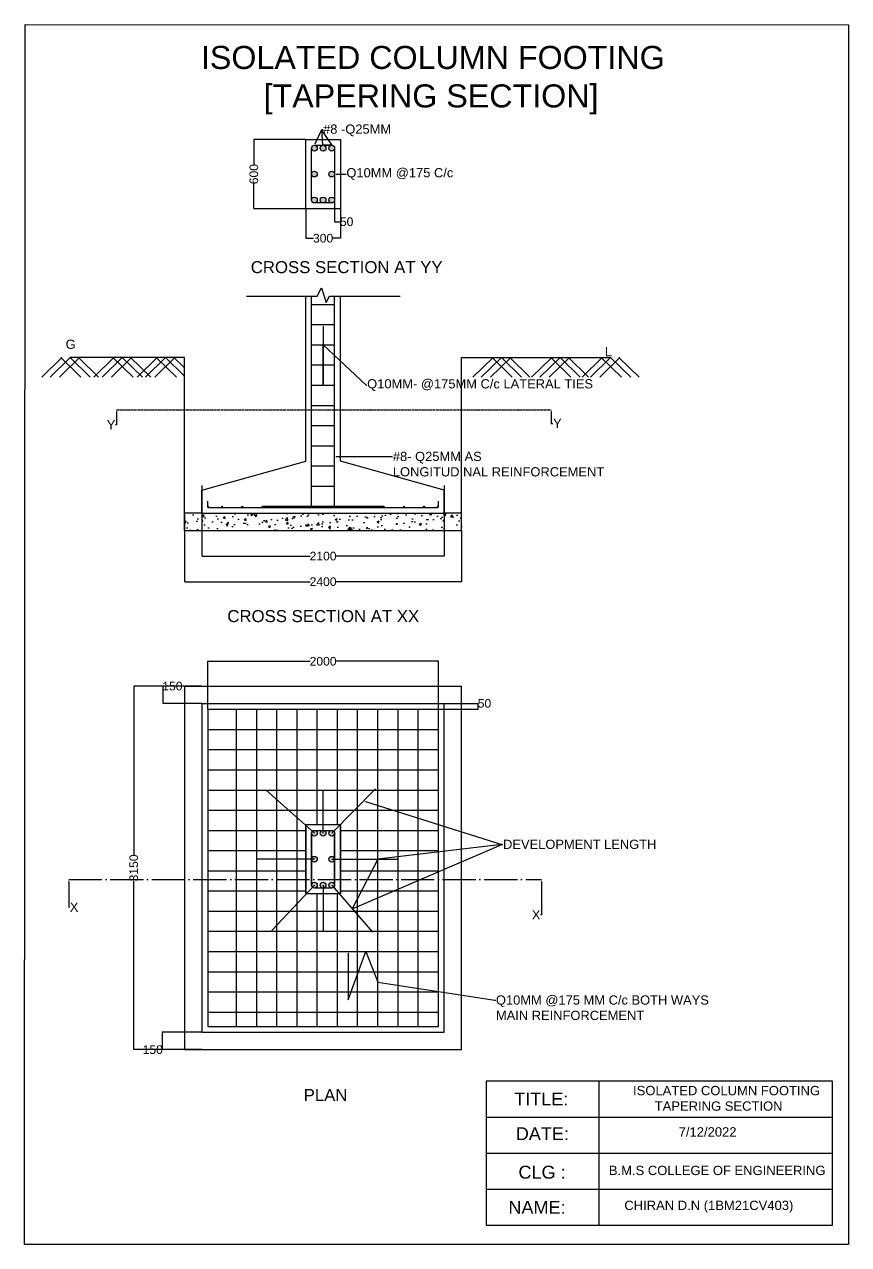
# Model space of a CAD drawing. Header units: inches. Extents: x 448145 to 618619, y -64863 to 148507.
# Drawn here: x 495062 to 502206, y 113106 to 123685 of the extents above; entities that cross this region are included whole.
import ezdxf
from ezdxf import colors
from ezdxf.entities.mleader import LeaderData, LeaderLine
from ezdxf.math import Vec2, Vec3

# ---------------------------------------------------------------- set-up
doc = ezdxf.new("R2010")
doc.units = ezdxf.units.IN
doc.header["$MEASUREMENT"] = 0
doc.linetypes.add('ACAD_ISO02W100', pattern=[15, 12, -3])
doc.linetypes.add('ACAD_ISO04W100', pattern=[30, 24, -3, 0, -3])
doc.styles.get("Standard").update_dxf_attribs({"font": 'Arial.ttf', "height": 75})
doc.dimstyles.get("Standard").update_dxf_attribs({"dimtxt": 25, "dimasz": 1, "dimexe": 0.18, "dimexo": 0.0625, "dimgap": 0, "dimtad": 0, "dimtoh": 1, "dimdec": 0, "dimzin": 0, "dimdsep": 46, "dimtxsty": 'Standard', "dimcen": 0.09, "dimadec": 0, "dimazin": 0, "dimtfac": 1, "dimtdec": 0, "dimtofl": 0, "dimtmove": 0, "dimatfit": 3, "dimfxl": 0, "dimtolj": 1, "dimtzin": 0, "dimarcsym": 0})
pattern_1 = [(50, (496234.55, 112684.26), (182.1847, -15.939), [19.05, -209.55]), (355, (496234.55, 112684.26), (-35.2434, 191.057), [15.24, -167.6406]), (100.4514, (496249.73, 112682.93), (146.9412, 175.1178), [16.19, -178.0902]), (46.1842, (496234.55, 112735.06), (271.079, -42.042), [28.575, -314.325]), (96.6356, (496257.14, 112731.56), (237.404, 247.426), [24.285, -267.136]), (351.184, (496234.55, 112735.06), (237.404, 247.426), [22.86, -251.46]), (21, (496259.95, 112722.36), (151.6144, -102.2652), [19.05, -209.55]), (326, (496259.95, 112722.36), (61.802, 184.188), [15.24, -167.64]), (71.4514, (496272.58, 112713.84), (213.4164, 81.9228), [16.19, -178.09]), (37.5, (496234.55, 112684.26), (3.0886, 84.55504), [0, -165.608, 0, -170.18, 0, -168.275]), (7.5, (496234.55, 112684.26), (66.8197, 100.1806), [0, -97.028, 0, -161.798, 0, -64.135]), (327.5, (496177.905, 112684.26), (135.5906, -5.72874), [0, -63.5, 0, -198.12, 0, -262.89]), (317.5, (496152.5, 112684.26), (148.1292, 25.4265), [0, -82.55, 0, -131.572, 0, -186.69])]

# ---------------------------------------------------------------- blocks, each defined once
blk = doc.blocks.new('*D306')
at = {"color": 0, "lineweight": -2}
for p, q in [((497501, 122687), (497050, 122687)), ((497051, 122686), (497051, 122470)), ((497051, 122088), (497051, 122304)), ((497501, 122087), (497050, 122087))]:
    blk.add_line(p, q, dxfattribs=at)
at = {"color": 0}
for points in [[(497050, 122686), (497051, 122686), (497051, 122687)], [(497050, 122088), (497051, 122088), (497051, 122087)]]:
    blk.add_solid(points, dxfattribs=at)
at = {"layer": 'Defpoints', "color": 0}
for p in [(497501, 122687), (497051, 122087), (497501, 122087)]:
    blk.add_point(p, dxfattribs=at)
at = {"color": 0, "insert": (497051, 122387), "char_height": 75, "attachment_point": 5, "rotation": 90}
blk.add_mtext('\\A1;600', dxfattribs=at)
blk = doc.blocks.new('*D307')
at = {"color": 0, "lineweight": -2}
for p, q in [((497501, 122087), (497501, 121831)), ((497801, 122087), (497801, 121831)), ((497502, 121831), (497568, 121831)), ((497800, 121831), (497733, 121831))]:
    blk.add_line(p, q, dxfattribs=at)
at = {"color": 0}
for points in [[(497502, 121831), (497502, 121831), (497501, 121831)], [(497800, 121831), (497800, 121831), (497801, 121831)]]:
    blk.add_solid(points, dxfattribs=at)
at = {"layer": 'Defpoints', "color": 0}
for p in [(497501, 122087), (497801, 122087), (497801, 121831)]:
    blk.add_point(p, dxfattribs=at)
at = {"color": 0, "insert": (497651, 121831), "char_height": 75, "attachment_point": 5}
blk.add_mtext('\\A1;300', dxfattribs=at)
blk = doc.blocks.new('*D308')
at = {"color": 0, "lineweight": -2}
for p, q in [((497751, 122387), (497751, 121974)), ((497801, 122387), (497801, 121974)), ((497752, 121974), (497800, 121974)), ((497801, 121974), (497802, 121974))]:
    blk.add_line(p, q, dxfattribs=at)
at = {"color": 0}
for points in [[(497752, 121974), (497752, 121974), (497751, 121974)], [(497800, 121974), (497800, 121974), (497801, 121974)]]:
    blk.add_solid(points, dxfattribs=at)
at = {"layer": 'Defpoints', "color": 0}
for p in [(497751, 122387), (497801, 122387), (497801, 121974)]:
    blk.add_point(p, dxfattribs=at)
at = {"color": 0, "insert": (497855, 121974), "char_height": 75, "attachment_point": 5}
blk.add_mtext('\\A1;50', dxfattribs=at)
blk = doc.blocks.new('*D277')
at = {"color": 0, "lineweight": -2}
for p, q in [((496601, 119687), (496601, 119074)), ((498701, 119687), (498701, 119074)), ((496602, 119075), (497538, 119075)), ((498700, 119075), (497763, 119075))]:
    blk.add_line(p, q, dxfattribs=at)
at = {"color": 0}
for points in [[(496602, 119075), (496602, 119074), (496601, 119075)], [(498700, 119075), (498700, 119074), (498701, 119075)]]:
    blk.add_solid(points, dxfattribs=at)
at = {"layer": 'Defpoints', "color": 0}
for p in [(496601, 119687), (498701, 119687), (498701, 119075)]:
    blk.add_point(p, dxfattribs=at)
at = {"color": 0, "insert": (497651, 119075), "char_height": 75, "attachment_point": 5}
blk.add_mtext('\\A1;2100', dxfattribs=at)
blk = doc.blocks.new('*D309')
at = {"color": 0, "lineweight": -2}
for p, q in [((496451, 119297), (496451, 118853)), ((498851, 119297), (498851, 118853)), ((496452, 118853), (497538, 118853)), ((498850, 118853), (497763, 118853))]:
    blk.add_line(p, q, dxfattribs=at)
at = {"color": 0}
for points in [[(496452, 118854), (496452, 118853), (496451, 118853)], [(498850, 118854), (498850, 118853), (498851, 118853)]]:
    blk.add_solid(points, dxfattribs=at)
at = {"layer": 'Defpoints', "color": 0}
for p in [(496451, 119297), (498851, 119297), (498851, 118853)]:
    blk.add_point(p, dxfattribs=at)
at = {"color": 0, "insert": (497651, 118853), "char_height": 75, "attachment_point": 5}
blk.add_mtext('\\A1;2400', dxfattribs=at)
blk = doc.blocks.new('*D296')
at = {"color": 0, "lineweight": -2, "ltscale": 12}
for p, q in [((496451, 117947), (496010, 117947)), ((496010, 117946), (496010, 116484)), ((496010, 114798), (496010, 116260)), ((496451, 114797), (496010, 114797))]:
    blk.add_line(p, q, dxfattribs=at)
at = {"color": 0, "ltscale": 12}
for points in [[(496010, 117946), (496011, 117946), (496010, 117947)], [(496010, 114798), (496011, 114798), (496010, 114797)]]:
    blk.add_solid(points, dxfattribs=at)
at = {"layer": 'Defpoints', "color": 0, "ltscale": 12}
for p in [(496451, 117947), (496010, 114797), (496451, 114797)]:
    blk.add_point(p, dxfattribs=at)
at = {"color": 0, "ltscale": 12, "insert": (496010, 116372), "char_height": 75, "attachment_point": 5, "rotation": 90}
blk.add_mtext('\\A1;3150', dxfattribs=at)
blk = doc.blocks.new('*D297')
at = {"color": 0, "lineweight": -2, "ltscale": 12}
for p, q in [((496265, 117947), (496265, 117948)), ((496265, 117948), (496266, 117948)), ((496601, 117947), (496265, 117947)), ((496265, 117798), (496265, 117946)), ((496601, 117797), (496265, 117797))]:
    blk.add_line(p, q, dxfattribs=at)
at = {"color": 0, "ltscale": 12}
for points in [[(496265, 117946), (496265, 117946), (496265, 117947)], [(496265, 117798), (496265, 117798), (496265, 117797)]]:
    blk.add_solid(points, dxfattribs=at)
at = {"layer": 'Defpoints', "color": 0, "ltscale": 12}
for p in [(496265, 117947), (496601, 117947), (496601, 117797)]:
    blk.add_point(p, dxfattribs=at)
at = {"color": 0, "ltscale": 12, "insert": (496345, 117948), "char_height": 75, "attachment_point": 5}
blk.add_mtext('\\A1;150', dxfattribs=at)
blk = doc.blocks.new('*D298')
at = {"color": 0, "lineweight": -2, "ltscale": 12}
for p, q in [((496601, 114947), (496255, 114947)), ((496255, 114946), (496255, 114798)), ((496255, 114796), (496254, 114796)), ((496601, 114797), (496255, 114797)), ((496255, 114797), (496255, 114796))]:
    blk.add_line(p, q, dxfattribs=at)
at = {"color": 0, "ltscale": 12}
for points in [[(496255, 114946), (496255, 114946), (496255, 114947)], [(496255, 114798), (496255, 114798), (496255, 114797)]]:
    blk.add_solid(points, dxfattribs=at)
at = {"layer": 'Defpoints', "color": 0, "ltscale": 12}
for p in [(496601, 114947), (496255, 114797), (496601, 114797)]:
    blk.add_point(p, dxfattribs=at)
at = {"color": 0, "ltscale": 12, "insert": (496175, 114796), "char_height": 75, "attachment_point": 5}
blk.add_mtext('\\A1;150', dxfattribs=at)
blk = doc.blocks.new('*D299')
at = {"color": 0, "lineweight": -2, "ltscale": 12}
for p, q in [((496651, 117747), (496651, 118163)), ((496652, 118163), (497538, 118163)), ((498650, 118163), (497763, 118163)), ((498651, 117747), (498651, 118163))]:
    blk.add_line(p, q, dxfattribs=at)
at = {"color": 0, "ltscale": 12}
for points in [[(496652, 118163), (496652, 118163), (496651, 118163)], [(498650, 118163), (498650, 118163), (498651, 118163)]]:
    blk.add_solid(points, dxfattribs=at)
at = {"layer": 'Defpoints', "color": 0, "ltscale": 12}
for p in [(498651, 118163), (496651, 117747), (498651, 117747)]:
    blk.add_point(p, dxfattribs=at)
at = {"color": 0, "ltscale": 12, "insert": (497651, 118163), "char_height": 75, "attachment_point": 5}
blk.add_mtext('\\A1;2000', dxfattribs=at)
blk = doc.blocks.new('*D300')
at = {"color": 0, "lineweight": -2, "ltscale": 12}
for p, q in [((498651, 117797), (498996, 117797)), ((498651, 117747), (498996, 117747)), ((498995, 117797), (498995, 117798)), ((498995, 117798), (498996, 117798)), ((498995, 117748), (498995, 117796))]:
    blk.add_line(p, q, dxfattribs=at)
at = {"color": 0, "ltscale": 12}
for points in [[(498995, 117796), (498996, 117796), (498995, 117797)], [(498995, 117748), (498996, 117748), (498995, 117747)]]:
    blk.add_solid(points, dxfattribs=at)
at = {"layer": 'Defpoints', "color": 0, "ltscale": 12}
for p in [(498651, 117797), (498651, 117747), (498995, 117797)]:
    blk.add_point(p, dxfattribs=at)
at = {"color": 0, "ltscale": 12, "insert": (499050, 117798), "char_height": 75, "attachment_point": 5}
blk.add_mtext('\\A1;50', dxfattribs=at)

msp = doc.modelspace()

# ---------------------------------------------------------------- hatches: boundary and pattern name
h = msp.add_hatch(color=256)
h.dxf.hatch_style = 1
h.paths.add_polyline_path([(497550.679, 122612.237, 1), (497600.679, 122612.237, 1)])
h.paths.add_polyline_path([(497675.679, 122612.237, 1), (497625.679, 122612.237, 1)])
h.paths.add_polyline_path([(497750.679, 122612.237, 1), (497700.679, 122612.237, 1)])
h.paths.add_polyline_path([(497750.679, 122387.237, 1), (497700.679, 122387.237, 1)])
h.paths.add_polyline_path([(497600.679, 122387.237, 1), (497550.679, 122387.237, 1)])
h.paths.add_polyline_path([(497550.679, 122162.237, 1), (497600.679, 122162.237, 1)])
h.paths.add_polyline_path([(497675.679, 122162.237, 1), (497625.679, 122162.237, 1)])
h.paths.add_polyline_path([(497750.679, 122162.237, 1), (497700.679, 122162.237, 1)])
h = msp.add_hatch(color=256)
h.dxf.hatch_style = 1
h.paths.add_polyline_path([(497600.679, 122612.237, 1), (497550.679, 122612.237, 1)])
h.paths.add_polyline_path([(497675.679, 122612.237, 1), (497625.679, 122612.237, 1)])
h.paths.add_polyline_path([(497750.679, 122612.237, 1), (497700.679, 122612.237, 1)])
h.paths.add_polyline_path([(497750.679, 122387.237, 1), (497700.679, 122387.237, 1)])
h.paths.add_polyline_path([(497550.679, 122387.237, 1), (497600.679, 122387.237, 1)])
h.paths.add_polyline_path([(497550.679, 122162.237, 1), (497600.679, 122162.237, 1)])
h.paths.add_polyline_path([(497625.679, 122162.237, 1), (497675.679, 122162.237, 1)])
h.paths.add_polyline_path([(497750.679, 122162.237, 1), (497700.679, 122162.237, 1)])
h = msp.add_hatch()
h.set_pattern_fill('AR-CONC', color=256)
h.set_pattern_definition(pattern_1)
h.paths.add_polyline_path([(496600.679, 119447.237), (496450.679, 119447.237), (496450.679, 119297.237), (498850.679, 119297.237), (498850.679, 119447.237), (498700.679, 119447.237)])
h = msp.add_hatch()
h.set_pattern_fill('AR-CONC', color=256)
h.set_pattern_definition(pattern_1)
h.paths.add_polyline_path([(498850.679, 119447.237), (498700.679, 119447.237), (496600.679, 119447.237), (496450.679, 119447.237), (496450.679, 119297.237), (498850.679, 119297.237)])
h = msp.add_hatch(color=256)
h.dxf.hatch_style = 1
h.paths.add_polyline_path([(497550.679, 116672.237, 1), (497600.679, 116672.237, 1)])
h.paths.add_polyline_path([(497675.679, 116672.237, 1), (497625.679, 116672.237, 1)])
h.paths.add_polyline_path([(497750.679, 116672.237, 1), (497700.679, 116672.237, 1)])
h.paths.add_polyline_path([(497750.679, 116447.237, 1), (497700.679, 116447.237, 1)])
h.paths.add_polyline_path([(497600.679, 116447.237, 1), (497550.679, 116447.237, 1)])
h.paths.add_polyline_path([(497550.679, 116222.237, 1), (497600.679, 116222.237, 1)])
h.paths.add_polyline_path([(497675.679, 116222.237, 1), (497625.679, 116222.237, 1)])
h.paths.add_polyline_path([(497750.679, 116222.237, 1), (497700.679, 116222.237, 1)])
h = msp.add_hatch(color=256)
h.dxf.hatch_style = 1
h.paths.add_polyline_path([(497600.679, 116672.237, 1), (497550.679, 116672.237, 1)])
h.paths.add_polyline_path([(497675.679, 116672.237, 1), (497625.679, 116672.237, 1)])
h.paths.add_polyline_path([(497750.679, 116672.237, 1), (497700.679, 116672.237, 1)])
h.paths.add_polyline_path([(497750.679, 116447.237, 1), (497700.679, 116447.237, 1)])
h.paths.add_polyline_path([(497550.679, 116447.237, 1), (497600.679, 116447.237, 1)])
h.paths.add_polyline_path([(497550.679, 116222.237, 1), (497600.679, 116222.237, 1)])
h.paths.add_polyline_path([(497625.679, 116222.237, 1), (497675.679, 116222.237, 1)])
h.paths.add_polyline_path([(497750.679, 116222.237, 1), (497700.679, 116222.237, 1)])

# ---------------------------------------------------------------- linework, layer by layer
at = {"ltscale": 12}
for p, q in [((495068.014, 122987.579), (495068.407, 123684.927)), ((495068.407, 123684.927), (502205.706, 123680.918)), ((502205.706, 123680.918), (502205.706, 122987.579)), ((495062.255, 113106.189), (495068.014, 122987.579)), ((502205.706, 122987.579), (502205.706, 113106.189)), ((495211.899, 120626.394), (495386.369, 120797.237)), ((495284.183, 120626.394), (495458.653, 120797.237)), ((495365.091, 120626.394), (495539.56, 120797.237)), ((495552.535, 120626.57), (495377.745, 120797.085)), ((495633.442, 120626.721), (495458.653, 120797.237)), ((495705.726, 120626.857), (495530.936, 120797.372)), ((495663.834, 120626.394), (495838.303, 120797.237)), ((495736.117, 120626.394), (495910.587, 120797.237)), ((495817.025, 120626.394), (495991.494, 120797.237)), ((496004.469, 120626.57), (495829.68, 120797.085)), ((496085.376, 120626.721), (495910.587, 120797.237)), ((496157.66, 120626.857), (495982.871, 120797.372)), ((496038.552, 120626.394), (496213.022, 120797.237)), ((496110.836, 120626.394), (496285.305, 120797.237)), ((496191.743, 120626.394), (496366.213, 120797.237)), ((496379.188, 120626.57), (496204.398, 120797.085)), ((496450.679, 120635.907), (496285.305, 120797.237)), ((496444.984, 120712.115), (496357.589, 120797.372)), ((498949.598, 120626.394), (499124.067, 120797.237)), ((499021.882, 120626.394), (499196.351, 120797.237)), ((499102.789, 120626.394), (499277.259, 120797.237)), ((499290.233, 120626.57), (499115.444, 120797.085)), ((499371.141, 120626.721), (499196.351, 120797.237)), ((499443.424, 120626.857), (499268.635, 120797.372)), ((499458.289, 120626.394), (499632.758, 120797.237)), ((499530.572, 120626.394), (499705.042, 120797.237)), ((499611.48, 120626.394), (499785.949, 120797.237)), ((499798.924, 120626.57), (499624.135, 120797.085)), ((499879.832, 120626.721), (499705.042, 120797.237)), ((499952.115, 120626.857), (499777.326, 120797.372)), ((499896.123, 120626.394), (500070.592, 120797.237)), ((499968.407, 120626.394), (500142.876, 120797.237)), ((500049.314, 120626.394), (500223.784, 120797.237)), ((500236.758, 120626.57), (500061.969, 120797.085)), ((500317.666, 120626.721), (500142.876, 120797.237)), ((500389.949, 120626.857), (500215.16, 120797.372)), ((496650.679, 117747.237), (496650.679, 114997.237)), ((497575.679, 116672.237), (497158.332, 117047.237)), ((497650.679, 116672.237), (497650.679, 117047.237)), ((497725.679, 116672.237), (498104.913, 117056.66)), ((497575.679, 116447.237), (497075.679, 116447.237)), ((497725.679, 116447.237), (498300.679, 116447.237)), ((497575.679, 116222.237), (497205.348, 115829.23)), ((497650.679, 116222.237), (497650.679, 115822.237)), ((497725.679, 116222.237), (498079.873, 115814.625)), ((502065.265, 114523.37), (499065.265, 114523.37)), ((499065.265, 114523.37), (499065.265, 113273.37)), ((500040.791, 114523.37), (500040.791, 113273.37)), ((502065.265, 113273.37), (502065.265, 114523.37)), ((502065.265, 114523.37), (502065.265, 114523.37)), ((499065.265, 114210.87), (502065.265, 114210.87)), ((499065.265, 113898.37), (502065.265, 113898.37)), ((499065.265, 113585.87), (502065.265, 113585.87)), ((499065.265, 113273.37), (502065.265, 113273.37)), ((502205.706, 113106.189), (495062.255, 113106.189))]:
    msp.add_line(p, q, dxfattribs=at)
for p, q in [((497500.679, 122687.237), (497800.679, 122687.237)), ((497500.679, 122087.237), (497500.679, 122687.237)), ((497500.679, 122687.237), (497800.679, 122687.237)), ((497500.679, 122087.237), (497500.679, 122687.237)), ((497550.679, 122162.237), (497550.679, 122612.237)), ((497550.679, 122162.237), (497550.679, 122612.237)), ((497575.679, 122637.237), (497725.679, 122637.237)), ((497575.679, 122637.237), (497725.679, 122637.237)), ((497750.679, 122612.237), (497750.679, 122162.237)), ((497750.679, 122612.237), (497750.679, 122162.237)), ((497800.679, 122687.237), (497800.679, 122087.237)), ((497800.679, 122687.237), (497800.679, 122087.237)), ((497800.679, 122087.237), (497500.679, 122087.237)), ((497800.679, 122087.237), (497500.679, 122087.237)), ((497725.679, 122137.237), (497575.679, 122137.237)), ((497725.679, 122137.237), (497575.679, 122137.237)), ((497600.261, 121327.986), (497637.174, 121400.479)), ((497600.261, 121327.986), (497637.174, 121400.479)), ((497637.174, 121400.479), (497678.292, 121273.478)), ((497637.174, 121400.479), (497678.292, 121273.478)), ((496986.477, 121327.986), (497600.261, 121327.986)), ((496986.477, 121327.986), (497600.261, 121327.986)), ((497500.679, 119897.237), (497500.679, 121327.986)), ((497500.679, 119897.237), (497500.679, 121327.986)), ((497550.679, 119507.237), (497550.679, 121327.986)), ((497550.679, 119507.237), (497550.679, 121327.986)), ((497550.679, 121257.237), (497750.679, 121257.237)), ((497550.679, 121257.237), (497750.679, 121257.237)), ((497678.292, 121273.478), (497705.801, 121327.986)), ((497678.292, 121273.478), (497705.801, 121327.986)), ((497705.801, 121327.986), (498319.586, 121327.986)), ((497705.801, 121327.986), (498319.586, 121327.986)), ((497750.679, 119507.237), (497750.679, 121327.986)), ((497750.679, 119507.237), (497750.679, 121327.986)), ((497800.679, 119897.237), (497800.679, 121327.986)), ((497800.679, 119897.237), (497800.679, 121327.986)), ((497550.679, 121082.237), (497750.679, 121082.237)), ((497550.679, 121082.237), (497750.679, 121082.237)), ((497550.679, 120907.237), (497750.679, 120907.237)), ((497550.679, 120907.237), (497750.679, 120907.237)), ((496450.679, 120797.237), (495458.653, 120797.237)), ((496450.679, 119297.237), (496450.679, 120797.237)), ((497550.679, 120732.237), (497750.679, 120732.237)), ((497550.679, 120732.237), (497750.679, 120732.237)), ((497550.679, 120732.237), (497750.679, 120732.237)), ((497550.679, 120732.237), (497750.679, 120732.237)), ((497550.679, 120732.237), (497750.679, 120732.237)), ((497550.679, 120732.237), (497750.679, 120732.237)), ((498850.679, 119297.237), (498850.679, 120797.237)), ((498850.679, 120797.237), (500142.876, 120797.237)), ((497550.679, 120557.237), (497750.679, 120557.237)), ((497550.679, 120557.237), (497750.679, 120557.237)), ((497550.679, 120382.237), (497750.679, 120382.237)), ((497550.679, 120382.237), (497750.679, 120382.237)), ((497550.679, 120207.237), (497750.679, 120207.237)), ((497550.679, 120207.237), (497750.679, 120207.237)), ((497550.679, 120032.237), (497750.679, 120032.237)), ((497550.679, 120032.237), (497750.679, 120032.237)), ((496600.679, 119647.237), (497500.679, 119897.237)), ((497500.679, 119897.237), (497500.679, 119897.237)), ((497550.679, 119857.237), (497750.679, 119857.237)), ((497550.679, 119857.237), (497750.679, 119857.237)), ((498700.679, 119647.237), (497800.679, 119897.237)), ((497800.679, 119897.237), (497800.679, 119897.237)), ((496600.679, 119647.237), (496600.679, 119447.237)), ((496600.679, 119447.237), (496600.679, 119647.237)), ((496600.679, 119647.237), (496600.679, 119447.237)), ((497550.679, 119682.237), (497750.679, 119682.237)), ((497550.679, 119682.237), (497750.679, 119682.237)), ((498700.679, 119447.237), (498700.679, 119647.237)), ((498700.679, 119447.237), (498700.679, 119647.237)), ((498700.679, 119447.237), (498700.679, 119647.237)), ((496650.679, 119502.237), (496650.679, 119552.237)), ((496650.679, 119502.237), (496650.679, 119552.237)), ((498650.679, 119502.237), (498650.679, 119552.237)), ((498650.679, 119502.237), (498650.679, 119552.237)), ((496600.679, 119447.237), (496450.679, 119447.237)), ((496450.679, 119447.237), (496450.679, 119297.237)), ((496600.679, 119447.237), (496450.679, 119447.237)), ((496450.679, 119447.237), (496450.679, 119297.237)), ((496600.679, 119447.237), (498700.679, 119447.237)), ((496600.679, 119447.237), (498700.679, 119447.237)), ((496650.679, 119502.237), (496650.679, 119502.237)), ((496650.679, 119502.237), (496650.679, 119502.237)), ((496655.679, 119497.237), (498645.679, 119497.237)), ((496655.679, 119497.237), (498645.679, 119497.237)), ((497125.679, 119507.237), (497550.679, 119507.237)), ((497125.679, 119507.237), (497550.679, 119507.237)), ((497550.679, 119507.237), (497750.679, 119507.237)), ((497550.679, 119507.237), (497750.679, 119507.237)), ((497750.679, 119507.237), (498175.679, 119507.237)), ((497750.679, 119507.237), (498175.679, 119507.237)), ((498650.679, 119502.237), (498650.679, 119502.237)), ((498650.679, 119502.237), (498650.679, 119502.237)), ((498850.679, 119447.237), (498700.679, 119447.237)), ((498850.679, 119447.237), (498700.679, 119447.237)), ((498850.679, 119297.237), (498850.679, 119447.237)), ((498850.679, 119297.237), (498850.679, 119447.237)), ((496450.679, 119297.237), (498850.679, 119297.237)), ((496450.679, 119297.237), (498850.679, 119297.237)), ((496450.679, 117947.237), (496450.679, 114797.237)), ((496450.679, 117947.237), (498850.679, 117947.237)), ((496450.679, 117947.237), (496450.679, 114797.237)), ((496450.679, 117947.237), (498850.679, 117947.237)), ((498850.679, 114797.237), (498850.679, 117947.237)), ((498850.679, 114797.237), (498850.679, 117947.237)), ((496600.679, 117797.237), (496600.679, 114947.237)), ((496600.679, 117797.237), (498700.679, 117797.237)), ((496600.679, 117797.237), (496600.679, 114947.237)), ((496600.679, 117797.237), (498700.679, 117797.237)), ((496650.679, 117747.237), (496650.679, 114997.237)), ((496650.679, 117747.237), (498650.679, 117747.237)), ((496650.679, 117747.237), (496650.679, 114997.237)), ((496650.679, 117747.237), (498650.679, 117747.237)), ((496900.679, 114997.237), (496900.679, 117747.237)), ((496900.679, 114997.237), (496900.679, 117747.237)), ((497075.679, 114997.237), (497075.679, 117747.237)), ((497075.679, 114997.237), (497075.679, 117747.237)), ((497250.679, 114997.237), (497250.679, 117747.237)), ((497250.679, 114997.237), (497250.679, 117747.237)), ((497425.679, 114997.237), (497425.679, 117747.237)), ((497425.679, 114997.237), (497425.679, 117747.237)), ((497600.679, 116747.237), (497600.679, 117747.237)), ((497600.679, 116747.237), (497600.679, 117747.237)), ((497775.679, 116747.237), (497775.679, 117747.237)), ((497775.679, 116747.237), (497775.679, 117747.237)), ((497950.679, 114997.237), (497950.679, 117747.237)), ((497950.679, 114997.237), (497950.679, 117747.237)), ((498125.679, 114997.237), (498125.679, 117747.237)), ((498125.679, 114997.237), (498125.679, 117747.237)), ((498300.679, 114997.237), (498300.679, 117747.237)), ((498300.679, 114997.237), (498300.679, 117747.237)), ((498475.679, 114997.237), (498475.679, 117747.237)), ((498475.679, 114997.237), (498475.679, 117747.237)), ((498650.679, 114997.237), (498650.679, 117747.237)), ((498650.679, 114997.237), (498650.679, 117747.237)), ((498700.679, 114947.237), (498700.679, 117797.237)), ((498700.679, 114947.237), (498700.679, 117797.237)), ((496650.679, 117572.237), (498650.679, 117572.237)), ((496650.679, 117572.237), (498650.679, 117572.237)), ((496650.679, 117397.237), (498650.679, 117397.237)), ((496650.679, 117397.237), (498650.679, 117397.237)), ((496650.679, 117222.237), (498650.679, 117222.237)), ((496650.679, 117222.237), (498650.679, 117222.237)), ((496650.679, 117047.237), (498650.679, 117047.237)), ((496650.679, 117047.237), (498650.679, 117047.237)), ((496650.679, 116872.237), (498650.679, 116872.237)), ((496650.679, 116872.237), (498650.679, 116872.237)), ((496650.679, 116697.237), (497500.679, 116697.237)), ((496650.679, 116697.237), (497500.679, 116697.237)), ((497500.679, 116747.237), (497500.679, 116147.237)), ((497500.679, 116747.237), (497800.679, 116747.237)), ((497500.679, 116147.237), (497500.679, 116747.237)), ((497500.679, 116747.237), (497500.679, 116147.237)), ((497575.679, 116697.237), (497725.679, 116697.237)), ((497575.679, 116697.237), (497725.679, 116697.237)), ((497800.679, 116147.237), (497800.679, 116747.237)), ((497800.679, 116747.237), (497800.679, 116147.237)), ((497800.679, 116147.237), (497800.679, 116747.237)), ((497800.679, 116697.237), (498650.679, 116697.237)), ((497800.679, 116697.237), (498650.679, 116697.237)), ((497550.679, 116672.237), (497550.679, 116222.237)), ((497550.679, 116222.237), (497550.679, 116672.237)), ((497550.679, 116672.237), (497550.679, 116222.237)), ((497550.679, 116222.237), (497550.679, 116672.237)), ((497750.679, 116222.237), (497750.679, 116672.237)), ((497750.679, 116672.237), (497750.679, 116222.237)), ((497750.679, 116222.237), (497750.679, 116672.237)), ((497750.679, 116672.237), (497750.679, 116222.237)), ((496650.679, 116522.237), (497500.679, 116522.237)), ((496650.679, 116522.237), (497500.679, 116522.237)), ((497800.679, 116522.237), (498650.679, 116522.237)), ((497800.679, 116522.237), (498650.679, 116522.237)), ((496650.679, 116347.237), (497500.679, 116347.237)), ((496650.679, 116347.237), (497500.679, 116347.237)), ((497800.679, 116347.237), (498650.679, 116347.237)), ((497800.679, 116347.237), (498650.679, 116347.237)), ((496650.679, 116172.237), (497500.679, 116172.237)), ((496650.679, 116172.237), (497500.679, 116172.237)), ((497725.679, 116197.237), (497575.679, 116197.237)), ((497725.679, 116197.237), (497575.679, 116197.237)), ((497800.679, 116172.237), (498650.679, 116172.237)), ((497800.679, 116172.237), (498650.679, 116172.237)), ((497800.679, 116147.237), (497500.679, 116147.237)), ((497600.679, 114997.237), (497600.679, 116147.237)), ((497600.679, 114997.237), (497600.679, 116147.237)), ((497775.679, 114997.237), (497775.679, 116147.237)), ((497775.679, 114997.237), (497775.679, 116147.237)), ((496650.679, 115997.237), (498650.679, 115997.237)), ((496650.679, 115997.237), (498650.679, 115997.237)), ((496650.679, 115822.237), (498650.679, 115822.237)), ((496650.679, 115822.237), (498650.679, 115822.237)), ((496650.679, 115647.237), (498650.679, 115647.237)), ((496650.679, 115647.237), (498650.679, 115647.237)), ((496650.679, 115472.237), (498650.679, 115472.237)), ((496650.679, 115472.237), (498650.679, 115472.237)), ((496650.679, 115297.237), (498650.679, 115297.237)), ((496650.679, 115297.237), (498650.679, 115297.237)), ((496650.679, 115122.237), (498650.679, 115122.237)), ((496650.679, 115122.237), (498650.679, 115122.237)), ((496650.679, 114997.237), (498650.679, 114997.237)), ((496650.679, 114997.237), (498650.679, 114997.237)), ((496600.679, 114947.237), (498700.679, 114947.237)), ((496600.679, 114947.237), (498700.679, 114947.237)), ((496450.679, 114797.237), (498850.679, 114797.237)), ((496450.679, 114797.237), (498850.679, 114797.237))]:
    msp.add_line(p, q)
at = {"linetype": 'ACAD_ISO04W100'}
msp.add_line((495860.5, 120344.466), (499628.684, 120344.466), dxfattribs=at)
at = {"linetype": 'ACAD_ISO02W100'}
for p, q in [((497500.679, 116747.237), (497800.679, 116747.237)), ((497500.679, 116147.237), (497500.679, 116747.237)), ((497800.679, 116747.237), (497800.679, 116147.237)), ((497800.679, 116147.237), (497500.679, 116147.237))]:
    msp.add_line(p, q, dxfattribs=at)
at = {"linetype": 'ACAD_ISO04W100', "ltscale": 12}
msp.add_line((495445.96, 116270.27), (499544.536, 116270.27), dxfattribs=at)
for centre, radius in [((497575.679, 122612.237), 25), ((497575.679, 122612.237), 25), ((497650.679, 122612.237), 25), ((497650.679, 122612.237), 25), ((497725.679, 122612.237), 25), ((497725.679, 122612.237), 25), ((497575.679, 122387.237), 25), ((497575.679, 122387.237), 25), ((497725.679, 122387.237), 25), ((497725.679, 122387.237), 25), ((497575.679, 122162.237), 25), ((497575.679, 122162.237), 25), ((497650.679, 122162.237), 25), ((497650.679, 122162.237), 25), ((497725.679, 122162.237), 25), ((497725.679, 122162.237), 25), ((496655.679, 119502.237), 5), ((496655.679, 119502.237), 5), ((496775.679, 119502.237), 5), ((496775.679, 119502.237), 5), ((496950.679, 119502.237), 5), ((496950.679, 119502.237), 5), ((497125.679, 119502.237), 5), ((497125.679, 119502.237), 5), ((497300.679, 119502.237), 5), ((497300.679, 119502.237), 5), ((497475.679, 119502.237), 5), ((497475.679, 119502.237), 5), ((497650.679, 119502.237), 5), ((497650.679, 119502.237), 5), ((497650.679, 119502.237), 5), ((497650.679, 119502.237), 5), ((497825.679, 119502.237), 5), ((497825.679, 119502.237), 5), ((498000.679, 119502.237), 5), ((498000.679, 119502.237), 5), ((498175.679, 119502.237), 5), ((498175.679, 119502.237), 5), ((498350.679, 119502.237), 5), ((498350.679, 119502.237), 5), ((498525.679, 119502.237), 5), ((498525.679, 119502.237), 5), ((498645.679, 119502.237), 5), ((498645.679, 119502.237), 5), ((497575.679, 116672.237), 25), ((497575.679, 116672.237), 25), ((497650.679, 116672.237), 25), ((497650.679, 116672.237), 25), ((497725.679, 116672.237), 25), ((497725.679, 116672.237), 25), ((497575.679, 116447.237), 25), ((497575.679, 116447.237), 25), ((497725.679, 116447.237), 25), ((497725.679, 116447.237), 25), ((497575.679, 116222.237), 25), ((497575.679, 116222.237), 25), ((497650.679, 116222.237), 25), ((497650.679, 116222.237), 25), ((497725.679, 116222.237), 25), ((497725.679, 116222.237), 25)]:
    msp.add_circle(centre, radius)

# ---------------------------------------------------------------- texts
at = {"ltscale": 12, "attachment_point": 1}
for s, width, gutter_width, insert, char_height in [('   ISOLATED COLUMN FOOTING      \\P          [TAPERING SECTION]', 6539.92222, 400, (496359.129, 123498.524), 200), ('CROSS SECTION AT YY', 2495.94085, 520, (497024.071, 121632.462), 104), ('G', 228.60707, 400, (495419.504, 120952.26), 80), ('L', 228.60707, 400, (500093.602, 120887.774), 80), ('CROSS SECTION AT XX', 2495.94085, 520, (496821.247, 118607.117), 104), ('ISOLATED COLUMN FOOTING\\P      TAPERING SECTION', 1881.16598, 403.2, (500337.606, 114481.857), 80.64), ('PLAN ', 2495.94085, 520, (497482.523, 114454.605), 104), ('TITLE:', 897.78772, 560, (499307.274, 114424.689), 112), ('DATE:', 897.78772, 560, (499321.086, 114123.715), 112), ('7/12/2022', 1881.16598, 403.2, (500733.277, 114123.715), 80.64), ('   CLG :', 897.78772, 560, (499213.856, 113790.008), 112), ('B.M.S COLLEGE OF ENGINEERING', 1881.16598, 403.2, (500127.765, 113789.439), 80.64), (' NAME:', 897.78772, 560, (499213.856, 113485.213), 112), ('CHIRAN D.N (1BM21CV403)', 1881.16598, 403.2, (500261.993, 113486.775), 80.64)]:
    msp.add_mtext_dynamic_manual_height_columns(s, width=width, gutter_width=gutter_width, heights=[0], dxfattribs=dict(at, insert=insert, char_height=char_height))

# ---------------------------------------------------------------- dimensions: what is measured, and where the dimension line sits
dim = msp.add_linear_dim(base=(497050.545, 122087.237), p1=(497500.679, 122687.237), p2=(497500.679, 122087.237), angle=90, dimstyle='Standard')
dim.commit()
dim.dimension.update_dxf_attribs({"geometry": '*D306', "text_midpoint": (497050.545, 122387.237)})
for base, p1, p2, picture, middle in [((497800.679, 121973.727), (497750.679, 122387.237), (497800.679, 122387.237), '*D308', (497855.269, 121973.727)), ((497800.679, 121830.765), (497500.679, 122087.237), (497800.679, 122087.237), '*D307', (497650.679, 121830.765)), ((498700.679, 119074.508), (496600.679, 119687.237), (498700.679, 119687.237), '*D277', (497650.679, 119074.508)), ((498850.679, 118853.491), (496450.679, 119297.237), (498850.679, 119297.237), '*D309', (497650.679, 118853.491))]:
    dim = msp.add_linear_dim(base=base, p1=p1, p2=p2, dimstyle='Standard')
    dim.commit()
    dim.dimension.update_dxf_attribs({"geometry": picture, "text_midpoint": middle})
at = {"ltscale": 12}
dim = msp.add_linear_dim(base=(498650.679, 118162.86), p1=(496650.679, 117747.237), p2=(498650.679, 117747.237), dimstyle='Standard', dxfattribs=at)
dim.commit()
dim.dimension.update_dxf_attribs({"geometry": '*D299', "text_midpoint": (497650.679, 118162.86)})
for base, p1, p2, picture, middle in [((496264.774, 117947.237), (496600.679, 117797.237), (496600.679, 117947.237), '*D297', (496344.969, 117948.237)), ((496010.471, 114797.237), (496450.679, 117947.237), (496450.679, 114797.237), '*D296', (496010.471, 116372.237)), ((498995.489, 117797.237), (498650.679, 117747.237), (498650.679, 117797.237), '*D300', (499050.078, 117798.237)), ((496255.141, 114797.237), (496600.679, 114947.237), (496600.679, 114797.237), '*D298', (496174.946, 114796.237))]:
    dim = msp.add_linear_dim(base=base, p1=p1, p2=p2, angle=90, dimstyle='Standard', dxfattribs=at)
    dim.commit()
    dim.dimension.update_dxf_attribs({"geometry": picture, "text_midpoint": middle})

# ---------------------------------------------------------------- leaders
ml = msp.add_multileader_mtext('Standard')
ml.set_content('#8 -Q25MM ', color=256)
ml.set_leader_properties()
ml.build(insert=Vec2(0, 0))
ml.multileader.update_dxf_attribs({"arrow_head_size": 15})
ctx = ml.context
ctx.base_point, ctx.char_height, ctx.arrow_head_size, ctx.plane_origin = Vec3(497648.82, 122774.153), 80, 15, Vec3(497575.679, 122637.237)
notes = []
notes.append((ctx, [(0, (1, 1, 0), (497640.82, 122774.153), (1, 0), 8, [(2, [(497575.679, 122637.237), (497637.497, 122767.514), (497725.679, 122637.237), (497649.16, 122637.19)], 0, [])])]))
ctx.mtext.insert, ctx.mtext.flow_direction = Vec3(497650.82, 122817.264), 5
ml = msp.add_multileader_mtext('Standard')
ml.set_content('Q10MM @175 C/c', color=256)
ml.set_leader_properties()
ml.build(insert=Vec2(0, 0))
ml.multileader.update_dxf_attribs({"arrow_head_size": 15})
ctx = ml.context
ctx.base_point, ctx.char_height, ctx.arrow_head_size, ctx.plane_origin = Vec3(497850.702, 122387.237), 80, 15, Vec3(497750.679, 122387.237)
notes.append((ctx, [(0, (1, 1, 0), (497842.702, 122387.237), (1, 0), 8, [(0, [(497750.679, 122387.237)], 0, [])])]))
ctx.mtext.insert, ctx.mtext.flow_direction = Vec3(497852.702, 122438.997), 5
ml = msp.add_multileader_mtext('Standard')
ml.set_content('Q10MM- @175MM C/c LATERAL TIES', color=256)
ml.set_leader_properties()
ml.build(insert=Vec2(0, 0))
ml.multileader.update_dxf_attribs({"arrow_head_size": 15})
ctx = ml.context
ctx.base_point, ctx.char_height, ctx.arrow_head_size, ctx.plane_origin = Vec3(498031.004, 120557.237), 80, 15, Vec3(497650.679, 121082.237)
notes.append((ctx, [(0, (1, 1, 0), (498023.004, 120557.237), (1, 0), 8, [(2, [(497650.679, 121082.237), (497650.679, 120557.237), (497650.679, 120732.237), (497650.679, 120907.237)], 0, [])])]))
ctx.mtext.insert, ctx.mtext.flow_direction = Vec3(498033.004, 120608.997), 5
ml = msp.add_multileader_mtext('Standard', dxfattribs=at)
ml.set_content('Y', color=256)
ml.set_leader_properties()
ml.build(insert=Vec2(0, 0))
ml.multileader.update_dxf_attribs({"arrow_head_size": 15})
ctx = ml.context
ctx.base_point, ctx.char_height, ctx.arrow_head_size, ctx.plane_origin = Vec3(495775.157, 120213.836), 80, 15, Vec3(495860.5, 120344.466)
ctx.text_align_type = 2
notes.append((ctx, [(0, (1, 1, 0), (495860.5, 120213.836), (-1, 0), 8, [(0, [(495860.5, 120344.466)], 0, [])])]))
ctx.mtext.insert, ctx.mtext.alignment, ctx.mtext.flow_direction = Vec3(495850.5, 120253.836), 3, 5
ml = msp.add_multileader_mtext('Standard', dxfattribs=at)
ml.set_content('Y', color=256)
ml.set_leader_properties()
ml.build(insert=Vec2(0, 0))
ml.multileader.update_dxf_attribs({"arrow_head_size": 15})
ctx = ml.context
ctx.base_point, ctx.char_height, ctx.arrow_head_size, ctx.plane_origin = Vec3(499642.538, 120226.291), 80, 15, Vec3(499628.684, 120344.466)
notes.append((ctx, [(0, (1, 1, 0), (499634.538, 120226.291), (1, 0), 8, [(0, [(499628.684, 120344.466), (499628.684, 120226.291)], 0, [])])]))
ctx.mtext.insert, ctx.mtext.flow_direction = Vec3(499644.538, 120266.291), 5
ml = msp.add_multileader_mtext('Standard')
ml.set_content('#8- Q25MM AS \\PLONGITUDINAL REINFORCEMENT', color=256)
ml.set_leader_properties()
ml.build(insert=Vec2(0, 0))
ml.multileader.update_dxf_attribs({"arrow_head_size": 15})
ctx = ml.context
ctx.base_point, ctx.char_height, ctx.arrow_head_size, ctx.plane_origin = Vec3(498253.902, 119938.76), 80, 15, Vec3(497750.679, 119938.761)
notes.append((ctx, [(0, (1, 1, 0), (498245.902, 119938.76), (1, 0), 8, [(0, [(497750.679, 119938.761), (498245.899, 119938.761)], 0, [])])]))
ctx.mtext.insert, ctx.mtext.flow_direction = Vec3(498255.902, 119979.442), 5
ml = msp.add_multileader_mtext('Standard', dxfattribs=at)
ml.set_content('DEVELOPMENT LENGTH', color=256)
ml.set_leader_properties()
ml.build(insert=Vec2(0, 0))
ml.multileader.update_dxf_attribs({"arrow_head_size": 15})
ctx = ml.context
ctx.base_point, ctx.char_height, ctx.arrow_head_size, ctx.plane_origin = Vec3(499209.092, 116576.017), 80, 15, Vec3(498003.123, 116953.477)
notes.append((ctx, [(0, (1, 1, 0), (499201.092, 116576.017), (1, 0), 8, [(2, [(498003.123, 116953.477), (499201.092, 116576.017), (498125.679, 116447.237), (497902.776, 116018.431)], 0, [])])]))
ctx.mtext.insert, ctx.mtext.flow_direction = Vec3(499211.092, 116616.699), 5
ml = msp.add_multileader_mtext('Standard', dxfattribs=at)
ml.set_content('X', color=256)
ml.set_leader_properties()
ml.build(insert=Vec2(0, 0))
ml.multileader.update_dxf_attribs({"arrow_head_size": 15})
ctx = ml.context
ctx.base_point, ctx.char_height, ctx.arrow_head_size, ctx.plane_origin = Vec3(495453.96, 116030.984), 80, 15, Vec3(495445.96, 116270.27)
notes.append((ctx, [(0, (1, 1, 0), (495445.96, 116030.984), (1, 0), 8, [(0, [(495445.96, 116270.27), (495445.96, 116038.928)], 0, [])])]))
ctx.mtext.insert, ctx.mtext.flow_direction = Vec3(495455.96, 116070.984), 5
ml = msp.add_multileader_mtext('Standard', dxfattribs=at)
ml.set_content('X', color=256)
ml.set_leader_properties()
ml.build(insert=Vec2(0, 0))
ml.multileader.update_dxf_attribs({"arrow_head_size": 15})
ctx = ml.context
ctx.base_point, ctx.char_height, ctx.arrow_head_size, ctx.plane_origin = Vec3(499459.193, 115965.339), 80, 15, Vec3(499544.536, 116270.27)
ctx.text_align_type = 2
notes.append((ctx, [(0, (1, 1, 0), (499544.536, 115965.339), (-1, 0), 8, [(0, [(499544.536, 116270.27), (499544.536, 115971.872)], 0, [])])]))
ctx.mtext.insert, ctx.mtext.alignment, ctx.mtext.flow_direction = Vec3(499534.536, 116005.339), 3, 5
ml = msp.add_multileader_mtext('Standard', dxfattribs=at)
ml.set_content('Q10MM @175 MM C/c BOTH WAYS\\PMAIN REINFORCEMENT', color=256)
ml.set_leader_properties()
ml.build(insert=Vec2(0, 0))
ml.multileader.update_dxf_attribs({"arrow_head_size": 15})
ctx = ml.context
ctx.base_point, ctx.char_height, ctx.arrow_head_size, ctx.plane_origin = Vec3(499147.069, 115225.92), 80, 15, Vec3(497868.823, 115647.237)
notes.append((ctx, [(0, (1, 1, 0), (499139.069, 115225.92), (1, 0), 8, [(2, [(497868.823, 115647.237), (497868.823, 115228.928), (498021.228, 115647.237), (498125.679, 115380.397)], 0, [])])]))
ctx.mtext.insert, ctx.mtext.flow_direction = Vec3(499149.069, 115266.602), 5
for ctx, leaders in notes:
    for number, flags, end, landing, length, lines in leaders:
        leader = LeaderData()
        leader.index, (leader.has_last_leader_line, leader.has_dogleg_vector, leader.attachment_direction) = number, flags
        leader.last_leader_point, leader.dogleg_vector, leader.dogleg_length = Vec3(end), Vec3(landing), length
        for number, points, colour, breaks in lines:
            line = LeaderLine()
            line.index, line.vertices, line.color, line.breaks = number, Vec3.list(points), colors.encode_raw_color(colour), breaks
            leader.lines.append(line)
        ctx.leaders.append(leader)

doc.saveas('drawing.dxf')
